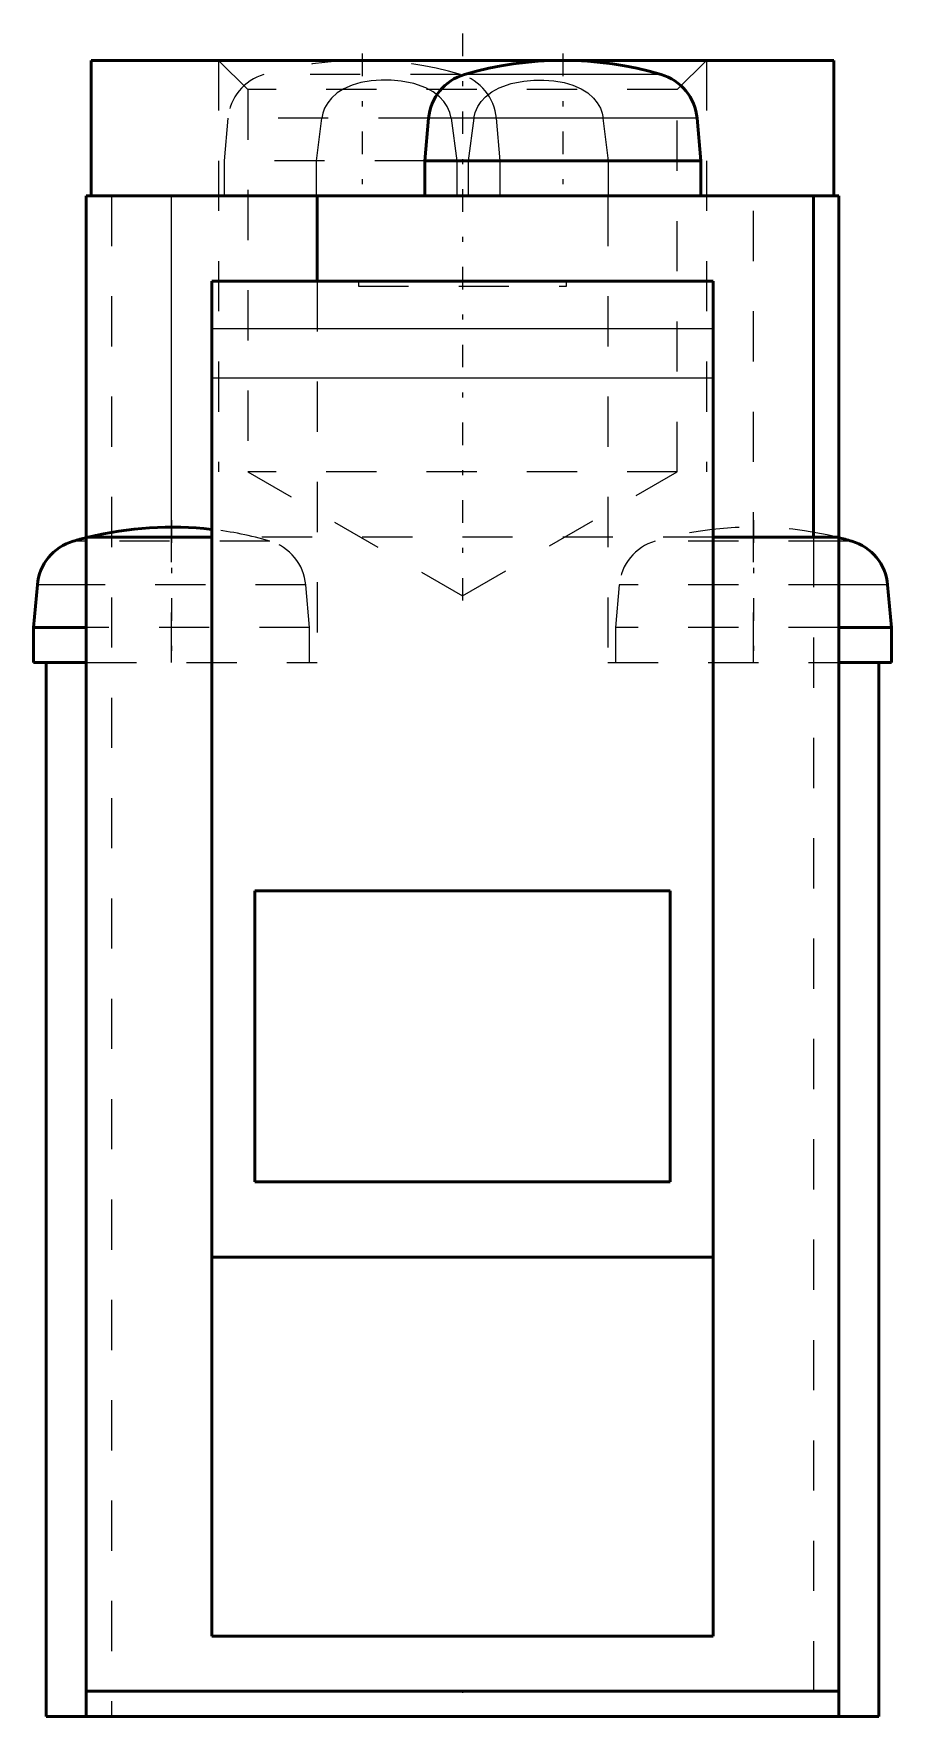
# Model space of a CAD drawing. Header units: millimetres. Extents: x -8.6 to 8.6, y -0.5 to 33.
import ezdxf

# ---------------------------------------------------------------- set-up
doc = ezdxf.new("R2010")
doc.units = ezdxf.units.MM
doc.linetypes.add('Center', pattern=[1.5, 0.45, -0.5, 0.05, -0.5])
doc.linetypes.add('Dashed', pattern=[2, 1, -1])
for name, color, linetype, lineweight in [('2d ConnectionPoints', 7, 'Continuous', 50), ('AM_0', 7, 'Continuous', 50), ('AM_4', 3, 'Continuous', 25), ('AM_5', 3, 'Continuous', 25), ('AM_7', 7, 'Center', 25), ('AM_9', 6, 'Dashed', 25)]:
    doc.layers.add(name, color=color, linetype=linetype, lineweight=lineweight)

msp = doc.modelspace()

# ---------------------------------------------------------------- linework, layer by layer
at = {"layer": '2d ConnectionPoints'}
msp.add_point((0, 0), dxfattribs=at)
at = {"layer": 'AM_0'}
for p, q in [((-7.4, 32.5), (-7.4, 29.8)), ((-7.4, 32.5), (7.4, 32.5)), ((7.4, 29.8), (7.4, 32.5)), ((-0.676, 31.347), (-0.75, 30.5)), ((4.75, 30.5), (4.676, 31.347)), ((-0.75, 30.5), (-0.75, 29.8)), ((4.75, 30.5), (-0.75, 30.5)), ((4.75, 29.8), (4.75, 30.5)), ((-7.5, 29.8), (7.5, 29.8)), ((-7.5, -0.5), (-7.5, 29.8)), ((-2.9, 29.8), (-2.9, 28.1)), ((7, 29.8), (7, 23)), ((7.5, -0.5), (7.5, 29.8)), ((-5, 28.1), (-5, 1.1)), ((5, 28.1), (-5, 28.1)), ((5, 28.1), (5, 1.1)), ((-7.5, 23), (-5, 23)), ((5, 23), (7.5, 23)), ((-8.476, 22.047), (-8.55, 21.2)), ((8.55, 21.2), (8.476, 22.047)), ((-8.55, 21.2), (-8.55, 20.5)), ((-7.5, 21.2), (-8.55, 21.2)), ((8.55, 21.2), (7.5, 21.2)), ((8.55, 20.5), (8.55, 21.2)), ((-7.5, 20.5), (-8.55, 20.5)), ((-8.3, 20.5), (-8.3, -0.5)), ((8.55, 20.5), (7.5, 20.5)), ((8.3, 20.5), (8.3, -0.5)), ((-4.14, 15.95), (4.14, 15.95)), ((-4.14, 15.95), (-4.14, 10.15)), ((4.14, 15.95), (4.14, 10.15)), ((-4.14, 10.15), (4.14, 10.15)), ((5, 8.65), (-5, 8.65)), ((5, 1.1), (-5, 1.1)), ((-7.5, 0), (7.5, 0)), ((-8.3, -0.5), (8.3, -0.5))]:
    msp.add_line(p, q, dxfattribs=at)
for centre, radius, start, end in [((0.32, 31.26), 1, 106.257, 175), ((2, 25.5), 7, 73.743, 106.257), ((3.68, 31.26), 1, 5, 73.743), ((-5.8, 16.2), 7, 83.4376, 103.7291), ((-7.48, 21.96), 1, 106.257, 175), ((-5.8, 16.2), 7, 104.0552, 106.257), ((5.8, 16.2), 7, 73.743, 75.9448), ((7.48, 21.96), 1, 5, 73.743)]:
    msp.add_arc(centre, radius, start, end, dxfattribs=at)
at = {"layer": 'AM_4'}
for p, q in [((3.96, 32.22), (0.04, 32.22)), ((4.676, 31.347), (-0.676, 31.347)), ((-5.8, 23.2), (-5.8, 29.8)), ((5, 27.152), (-5, 27.152)), ((5, 26.168), (-5, 26.168)), ((-7.5, 22.92), (-7.76, 22.92)), ((7.76, 22.92), (7.5, 22.92)), ((-7.5, 22.047), (-8.476, 22.047)), ((8.476, 22.047), (7.5, 22.047))]:
    msp.add_line(p, q, dxfattribs=at)
at = {"layer": 'AM_5', "linetype": 'Dashed'}
for p, q in [((-4.864, 32.5), (-4.864, 24.3)), ((4.864, 32.5), (4.864, 24.3))]:
    msp.add_line(p, q, dxfattribs=at)
at = {"layer": 'AM_7'}
for p, q in [((0, 33.034), (0, 21.294)), ((-2, 32.635), (-2, 29.665)), ((2, 32.635), (2, 29.665)), ((-5.8, 23.335), (-5.8, 20.365)), ((5.8, 23.335), (5.8, 20.365))]:
    msp.add_line(p, q, dxfattribs=at)
at = {"layer": 'AM_9'}
for p, q in [((-4.864, 32.5), (-4.283, 31.919)), ((-0.04, 32.22), (-3.96, 32.22)), ((4.283, 31.919), (4.864, 32.5)), ((-4.283, 31.919), (-4.283, 24.3)), ((4.283, 31.919), (-4.283, 31.919)), ((4.283, 24.3), (4.283, 31.919)), ((-4.676, 31.347), (-4.75, 30.5)), ((-0.676, 31.347), (-4.676, 31.347)), ((-2.909, 30.5), (-2.805, 31.347)), ((-0.226, 31.347), (-0.113, 30.5)), ((0.226, 31.347), (0.113, 30.5)), ((0.75, 30.5), (0.676, 31.347)), ((2.909, 30.5), (2.805, 31.347)), ((-0.75, 30.5), (-4.75, 30.5)), ((-4.75, 30.5), (-4.75, 29.8)), ((-2.909, 29.8), (-2.909, 30.5)), ((-0.113, 30.5), (-0.113, 29.8)), ((0.113, 30.5), (0.113, 29.8)), ((0.75, 29.8), (0.75, 30.5)), ((2.909, 29.8), (2.909, 30.5)), ((-7, 29.8), (-7, -0.5)), ((2.9, 29.8), (2.9, 20.5)), ((5.8, 20.5), (5.8, 29.8)), ((-2.9, 28.1), (-2.9, 20.5)), ((-2.075, 28.1), (-2.075, 28)), ((-2.075, 28), (2.075, 28)), ((2.075, 28), (2.075, 28.1)), ((-4.283, 24.3), (0, 21.827)), ((4.283, 24.3), (-4.283, 24.3)), ((0, 21.827), (4.283, 24.3)), ((-5.8, 20.5), (-5.8, 23.2)), ((-3.84, 22.92), (-7.5, 22.92)), ((5, 23), (-5, 23)), ((7.5, 22.92), (3.84, 22.92)), ((7, 23), (7, -0.5)), ((-3.124, 22.047), (-7.5, 22.047)), ((-3.05, 21.2), (-3.124, 22.047)), ((3.124, 22.047), (3.05, 21.2)), ((7.5, 22.047), (3.124, 22.047)), ((-3.05, 21.2), (-7.5, 21.2)), ((-3.05, 20.5), (-3.05, 21.2)), ((3.05, 21.2), (3.05, 20.5)), ((7.5, 21.2), (3.05, 21.2)), ((-7.5, 20.5), (-2.9, 20.5)), ((2.9, 20.5), (7.5, 20.5))]:
    msp.add_line(p, q, dxfattribs=at)
for points in [[(-0.226, 31.347), (-0.254, 31.465), (-0.304, 31.581), (-0.371, 31.682), (-0.456, 31.773), (-0.585, 31.874), (-0.733, 31.955), (-0.97, 32.039), (-1.222, 32.088), (-1.421, 32.105), (-1.621, 32.106), (-1.824, 32.092), (-2.024, 32.058), (-2.199, 32.009), (-2.367, 31.936), (-2.496, 31.855), (-2.613, 31.75), (-2.687, 31.656), (-2.748, 31.548), (-2.783, 31.451), (-2.805, 31.347)], [(0.226, 31.347), (0.254, 31.465), (0.304, 31.581), (0.371, 31.682), (0.456, 31.773), (0.585, 31.874), (0.733, 31.955), (0.97, 32.039), (1.222, 32.088), (1.421, 32.105), (1.621, 32.106), (1.824, 32.092), (2.024, 32.058), (2.199, 32.009), (2.367, 31.936), (2.496, 31.855), (2.613, 31.75), (2.687, 31.656), (2.748, 31.548), (2.783, 31.451), (2.805, 31.347)]]:
    msp.add_lwpolyline(points, dxfattribs=at)
for centre, radius, start, end in [((-3.68, 31.26), 1, 106.257, 175), ((-2, 25.5), 7, 73.743, 106.257), ((-0.32, 31.26), 1, 5, 73.743), ((-5.8, 16.2), 7, 73.743, 83.4376), ((5.8, 16.2), 7, 75.9448, 106.257), ((-5.8, 16.2), 7, 103.7291, 104.0552), ((-4.12, 21.96), 1, 5, 73.743), ((4.12, 21.96), 1, 106.257, 175)]:
    msp.add_arc(centre, radius, start, end, dxfattribs=at)

doc.saveas('drawing.dxf')
